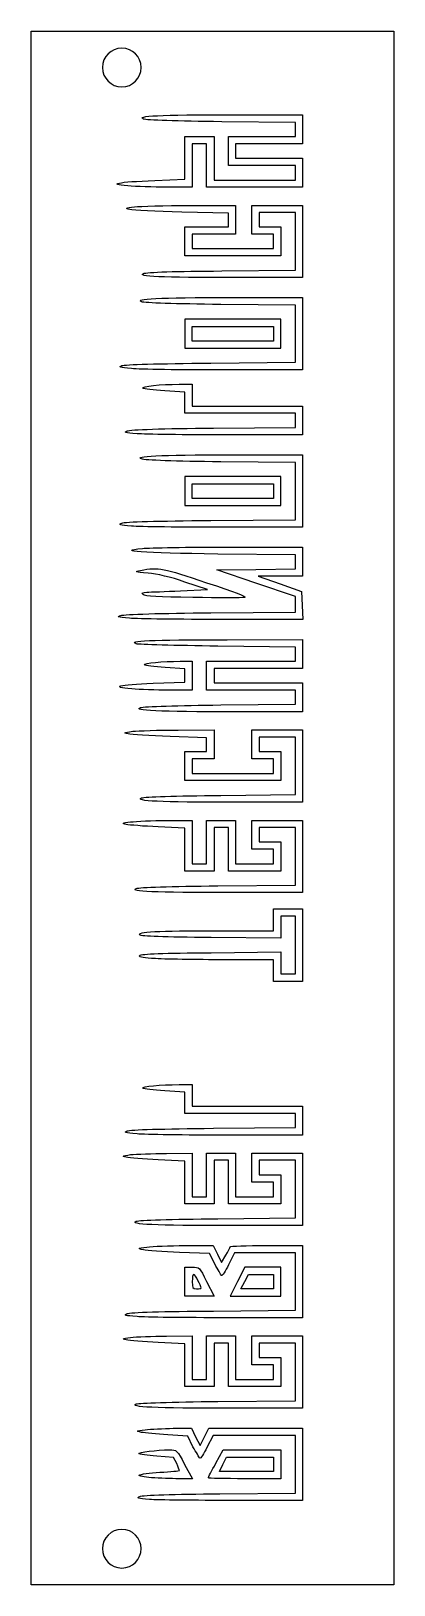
# Model space of a CAD drawing. Extents: x 15 to 130, y -143 to -15.
# Drawn here: x 99.9 to 129.9, y -143.4 to -14.9 of the extents above; entities that cross this region are included whole.
import ezdxf

# ---------------------------------------------------------------- set-up
doc = ezdxf.new("R2010")
doc.units = 0
doc.layers.add('LAYER_1', color=7, linetype='CONTINUOUS')

# ---------------------------------------------------------------- blocks, each defined once
blk = doc.blocks.new('BLOCK_5')
at = {"layer": 'LAYER_1', "color": 7}
blk.add_lwpolyline([(99.93, -14.86), (129.94, -14.86), (129.94, -143.37), (99.93, -143.37), (99.93, -14.86)], dxfattribs=at)
at = {"layer": 'LAYER_1', "color": 250}
for points in [[(116.63, -41.09), (120.59, -41.09), (120.59, -38.7), (112.65, -38.7), (112.65, -41.09), (116.63, -41.09), (116.63, -41.09)], [(116.63, -39.29), (119.99, -39.29), (119.99, -40.5), (113.26, -40.5), (113.26, -39.29), (116.63, -39.29), (116.63, -39.29)], [(116.63, -54.11), (120.59, -54.11), (120.59, -51.71), (112.65, -51.71), (112.65, -54.11), (116.63, -54.11), (116.63, -54.11)], [(116.63, -52.31), (119.99, -52.31), (119.99, -53.51), (113.26, -53.51), (113.26, -52.31), (116.63, -52.31), (116.63, -52.31)], [(118.49, -119.49), (120.59, -119.49), (120.59, -117.08), (117.6, -117.08), (116.99, -118.28), (116.39, -119.49), (118.49, -119.49), (118.49, -119.49)], [(118.93, -117.69), (119.99, -117.69), (119.99, -118.88), (117.28, -118.88), (117.6, -118.28), (117.9, -117.69), (118.93, -117.69), (118.93, -117.69)], [(118.04, -132.8), (119.99, -132.8), (119.99, -133.99), (115.5, -133.99), (115.8, -133.4), (116.1, -132.8), (118.04, -132.8), (118.04, -132.8)]]:
    blk.add_lwpolyline(points, dxfattribs=at)
at = {"layer": 'LAYER_1', "color": 7}
for points in [[(109.03, -17.87), (109.03, -18.76), (108.31, -19.48), (107.44, -19.48), (106.55, -19.48), (105.83, -18.76), (105.83, -17.87), (105.83, -16.98), (106.55, -16.28), (107.44, -16.28), (108.31, -16.28), (109.03, -16.98), (109.03, -17.87), (109.03, -17.87), (109.03, -17.87), (109.03, -17.87)], [(109.03, -140.36), (109.03, -141.25), (108.31, -141.97), (107.44, -141.97), (106.55, -141.97), (105.83, -141.25), (105.83, -140.36), (105.83, -139.49), (106.55, -138.77), (107.44, -138.77), (108.31, -138.77), (109.03, -139.49), (109.03, -140.36), (109.03, -140.36), (109.03, -140.36), (109.03, -140.36)]]:
    blk.add_open_spline(points, degree=3, knots=[0, 0, 0, 0, 1, 1, 1, 2, 2, 2, 3, 3, 3, 4, 4, 4, 5, 5, 5, 5], dxfattribs=at)
at = {"layer": 'LAYER_1', "color": 250}
for points, knots in [([(107.93, -27.67), (108.58, -27.73), (110.04, -27.77), (111.19, -27.77), (111.19, -27.77), (113.26, -27.77), (113.26, -27.77), (113.26, -27.77), (113.26, -24.18), (113.26, -24.18), (113.26, -24.18), (114.45, -24.18), (114.45, -24.18), (114.45, -24.18), (114.45, -27.77), (114.45, -27.77), (114.45, -27.77), (122.38, -27.77), (122.38, -27.77), (122.38, -27.77), (122.38, -25.38), (122.38, -25.38), (122.38, -25.38), (116.84, -25.38), (116.84, -25.38), (116.84, -25.38), (116.84, -24.18), (116.84, -24.18), (116.84, -24.18), (122.38, -24.18), (122.38, -24.18), (122.38, -24.18), (122.38, -21.78), (122.38, -21.78), (122.38, -21.78), (116.67, -21.78), (116.67, -21.78), (110.47, -21.78), (108.6, -21.87), (109.22, -22.14), (109.45, -22.23), (112.01, -22.31), (115.7, -22.36), (115.7, -22.36), (121.79, -22.42), (121.79, -22.42), (121.79, -22.42), (121.79, -23.58), (121.79, -23.58), (121.79, -23.58), (116.25, -23.58), (116.25, -23.58), (116.25, -23.58), (116.25, -25.98), (116.25, -25.98), (116.25, -25.98), (121.79, -25.98), (121.79, -25.98), (121.79, -25.98), (121.79, -27.18), (121.79, -27.18), (121.79, -27.18), (115.06, -27.18), (115.06, -27.18), (115.06, -27.18), (115.06, -23.58), (115.06, -23.58), (115.06, -23.58), (112.65, -23.58), (112.65, -23.58), (112.65, -23.58), (112.65, -27.12), (112.65, -27.12), (112.65, -27.12), (110.15, -27.22), (110.15, -27.22), (107.1, -27.33), (106.15, -27.52), (107.93, -27.67), (107.93, -27.67), (107.93, -27.67), (107.93, -27.67)], [0, 0, 0, 0, 1, 1, 1, 2, 2, 2, 3, 3, 3, 4, 4, 4, 5, 5, 5, 6, 6, 6, 7, 7, 7, 8, 8, 8, 9, 9, 9, 10, 10, 10, 11, 11, 11, 12, 12, 12, 13, 13, 13, 14, 14, 14, 15, 15, 15, 16, 16, 16, 17, 17, 17, 18, 18, 18, 19, 19, 19, 20, 20, 20, 21, 21, 21, 22, 22, 22, 23, 23, 23, 24, 24, 24, 25, 25, 25, 26, 26, 26, 27, 27, 27, 27]), ([(108.1, -29.62), (108.35, -29.68), (110.28, -29.76), (112.39, -29.83), (112.39, -29.83), (116.25, -29.91), (116.25, -29.91), (116.25, -29.91), (116.25, -31.06), (116.25, -31.06), (116.25, -31.06), (112.65, -31.06), (112.65, -31.06), (112.65, -31.06), (112.65, -33.45), (112.65, -33.45), (112.65, -33.45), (120.59, -33.45), (120.59, -33.45), (120.59, -33.45), (120.59, -31.06), (120.59, -31.06), (120.59, -31.06), (118.79, -31.06), (118.79, -31.06), (118.79, -31.06), (118.79, -29.87), (118.79, -29.87), (118.79, -29.87), (121.79, -29.87), (121.79, -29.87), (121.79, -29.87), (121.79, -34.63), (121.79, -34.63), (121.79, -34.63), (115.7, -34.7), (115.7, -34.7), (111.97, -34.72), (109.45, -34.8), (109.22, -34.91), (108.63, -35.16), (110.66, -35.25), (116.8, -35.25), (116.8, -35.25), (122.38, -35.25), (122.38, -35.25), (122.38, -35.25), (122.38, -29.28), (122.38, -29.28), (122.38, -29.28), (118.19, -29.28), (118.19, -29.28), (118.19, -29.28), (118.19, -31.67), (118.19, -31.67), (118.19, -31.67), (119.99, -31.67), (119.99, -31.67), (119.99, -31.67), (119.99, -32.85), (119.99, -32.85), (119.99, -32.85), (113.26, -32.85), (113.26, -32.85), (113.26, -32.85), (113.26, -31.67), (113.26, -31.67), (113.26, -31.67), (116.84, -31.67), (116.84, -31.67), (116.84, -31.67), (116.84, -29.28), (116.84, -29.28), (116.84, -29.28), (113.07, -29.28), (113.07, -29.28), (111, -29.3), (108.92, -29.34), (108.48, -29.4), (107.72, -29.49), (107.69, -29.51), (108.1, -29.62), (108.1, -29.62), (108.1, -29.62), (108.1, -29.62)], [0, 0, 0, 0, 1, 1, 1, 2, 2, 2, 3, 3, 3, 4, 4, 4, 5, 5, 5, 6, 6, 6, 7, 7, 7, 8, 8, 8, 9, 9, 9, 10, 10, 10, 11, 11, 11, 12, 12, 12, 13, 13, 13, 14, 14, 14, 15, 15, 15, 16, 16, 16, 17, 17, 17, 18, 18, 18, 19, 19, 19, 20, 20, 20, 21, 21, 21, 22, 22, 22, 23, 23, 23, 24, 24, 24, 25, 25, 25, 26, 26, 26, 27, 27, 27, 28, 28, 28, 28]), ([(108.24, -42.78), (108.88, -42.85), (112.33, -42.89), (115.91, -42.89), (115.91, -42.89), (122.38, -42.89), (122.38, -42.89), (122.38, -42.89), (122.38, -36.9), (122.38, -36.9), (122.38, -36.9), (116.58, -36.9), (116.58, -36.9), (110.32, -36.9), (108.46, -36.98), (109.07, -37.26), (109.3, -37.34), (111.89, -37.43), (115.61, -37.47), (115.61, -37.47), (121.79, -37.53), (121.79, -37.53), (121.79, -37.53), (121.79, -42.25), (121.79, -42.25), (121.79, -42.25), (114.79, -42.32), (114.79, -42.32), (110.45, -42.36), (107.65, -42.44), (107.44, -42.53), (107.12, -42.65), (107.25, -42.7), (108.24, -42.78), (108.24, -42.78), (108.24, -42.78), (108.24, -42.78), (108.24, -42.78), (108.24, -42.78), (108.24, -42.78)], [0, 0, 0, 0, 1, 1, 1, 2, 2, 2, 3, 3, 3, 4, 4, 4, 5, 5, 5, 6, 6, 6, 7, 7, 7, 8, 8, 8, 9, 9, 9, 10, 10, 10, 11, 11, 11, 12, 12, 12, 13, 13, 13, 13]), ([(108.69, -48.16), (109.32, -48.22), (112.67, -48.26), (116.12, -48.26), (116.12, -48.26), (122.38, -48.26), (122.38, -48.26), (122.38, -48.26), (122.38, -45.87), (122.38, -45.87), (122.38, -45.87), (113.26, -45.87), (113.26, -45.87), (113.26, -45.87), (113.26, -44.07), (113.26, -44.07), (113.26, -44.07), (112.18, -44.07), (112.18, -44.07), (110.66, -44.07), (109.03, -44.24), (109.18, -44.39), (109.24, -44.45), (110.04, -44.56), (110.98, -44.62), (110.98, -44.62), (112.65, -44.73), (112.65, -44.73), (112.65, -44.73), (112.65, -46.46), (112.65, -46.46), (112.65, -46.46), (121.79, -46.46), (121.79, -46.46), (121.79, -46.46), (121.79, -47.65), (121.79, -47.65), (121.79, -47.65), (115.02, -47.69), (115.02, -47.69), (110.85, -47.73), (108.1, -47.82), (107.88, -47.93), (107.57, -48.05), (107.69, -48.09), (108.69, -48.16), (108.69, -48.16), (108.69, -48.16), (108.69, -48.16), (108.69, -48.16), (108.69, -48.16), (108.69, -48.16)], [0, 0, 0, 0, 1, 1, 1, 2, 2, 2, 3, 3, 3, 4, 4, 4, 5, 5, 5, 6, 6, 6, 7, 7, 7, 8, 8, 8, 9, 9, 9, 10, 10, 10, 11, 11, 11, 12, 12, 12, 13, 13, 13, 14, 14, 14, 15, 15, 15, 16, 16, 16, 17, 17, 17, 17]), ([(108.24, -55.8), (108.88, -55.86), (112.33, -55.9), (115.91, -55.9), (115.91, -55.9), (122.38, -55.9), (122.38, -55.9), (122.38, -55.9), (122.38, -49.91), (122.38, -49.91), (122.38, -49.91), (116.58, -49.91), (116.58, -49.91), (110.32, -49.91), (108.46, -50), (109.07, -50.25), (109.3, -50.36), (111.89, -50.44), (115.61, -50.49), (115.61, -50.49), (121.79, -50.53), (121.79, -50.53), (121.79, -50.53), (121.79, -55.27), (121.79, -55.27), (121.79, -55.27), (114.79, -55.33), (114.79, -55.33), (110.45, -55.38), (107.65, -55.44), (107.44, -55.55), (107.12, -55.67), (107.25, -55.71), (108.24, -55.8), (108.24, -55.8), (108.24, -55.8), (108.24, -55.8), (108.24, -55.8), (108.24, -55.8), (108.24, -55.8)], [0, 0, 0, 0, 1, 1, 1, 2, 2, 2, 3, 3, 3, 4, 4, 4, 5, 5, 5, 6, 6, 6, 7, 7, 7, 8, 8, 8, 9, 9, 9, 10, 10, 10, 11, 11, 11, 12, 12, 12, 13, 13, 13, 13]), ([(108.08, -63.42), (108.73, -63.48), (112.22, -63.52), (115.82, -63.52), (115.82, -63.52), (122.41, -63.52), (122.41, -63.52), (122.41, -63.52), (122.34, -62.36), (122.34, -62.36), (122.34, -62.36), (122.3, -61.22), (122.3, -61.22), (122.3, -61.22), (120.52, -60.58), (120.52, -60.58), (120.52, -60.58), (118.72, -59.95), (118.72, -59.95), (118.72, -59.95), (120.54, -59.95), (120.54, -59.95), (120.54, -59.95), (122.38, -59.93), (122.38, -59.93), (122.38, -59.93), (122.38, -57.53), (122.38, -57.53), (122.38, -57.53), (116.29, -57.53), (116.29, -57.53), (112.92, -57.53), (109.73, -57.6), (109.13, -57.64), (106.81, -57.87), (109.13, -58.04), (115.38, -58.11), (115.38, -58.11), (121.79, -58.17), (121.79, -58.17), (121.79, -58.17), (121.79, -59.33), (121.79, -59.33), (121.79, -59.33), (118.53, -59.38), (118.53, -59.38), (118.53, -59.38), (115.29, -59.42), (115.29, -59.42), (115.29, -59.42), (118.53, -60.52), (118.53, -60.52), (118.53, -60.52), (121.79, -61.62), (121.79, -61.62), (121.79, -61.62), (121.79, -62.91), (121.79, -62.91), (121.79, -62.91), (114.79, -62.97), (114.79, -62.97), (110.76, -63), (107.61, -63.1), (107.36, -63.19), (106.95, -63.31), (107.04, -63.33), (108.08, -63.42), (108.08, -63.42), (108.08, -63.42), (108.08, -63.42), (108.08, -63.42), (108.08, -63.42), (108.08, -63.42)], [0, 0, 0, 0, 1, 1, 1, 2, 2, 2, 3, 3, 3, 4, 4, 4, 5, 5, 5, 6, 6, 6, 7, 7, 7, 8, 8, 8, 9, 9, 9, 10, 10, 10, 11, 11, 11, 12, 12, 12, 13, 13, 13, 14, 14, 14, 15, 15, 15, 16, 16, 16, 17, 17, 17, 18, 18, 18, 19, 19, 19, 20, 20, 20, 21, 21, 21, 22, 22, 22, 23, 23, 23, 24, 24, 24, 24]), ([(109.6, -59.69), (110.36, -59.76), (111.46, -60.01), (112.65, -60.43), (112.65, -60.43), (114.53, -61.05), (114.53, -61.05), (114.53, -61.05), (112.29, -61.15), (112.29, -61.15), (111.06, -61.2), (109.81, -61.26), (109.51, -61.26), (109.11, -61.28), (109.05, -61.32), (109.2, -61.47), (109.3, -61.6), (110.51, -61.66), (113.3, -61.7), (115.46, -61.75), (117.39, -61.75), (117.6, -61.7), (117.83, -61.66), (116.75, -61.24), (114.45, -60.48), (110.83, -59.25), (110.51, -59.19), (108.99, -59.46), (108.44, -59.57), (108.5, -59.59), (109.6, -59.69), (109.6, -59.69), (109.6, -59.69), (109.6, -59.69), (109.6, -59.69), (109.6, -59.69), (109.6, -59.69)], [0, 0, 0, 0, 1, 1, 1, 2, 2, 2, 3, 3, 3, 4, 4, 4, 5, 5, 5, 6, 6, 6, 7, 7, 7, 8, 8, 8, 9, 9, 9, 10, 10, 10, 11, 11, 11, 12, 12, 12, 12]), ([(108.63, -65.54), (108.82, -65.6), (111.86, -65.68), (115.38, -65.73), (115.38, -65.73), (121.79, -65.81), (121.79, -65.81), (121.79, -65.81), (121.79, -66.98), (121.79, -66.98), (121.79, -66.98), (114.45, -66.98), (114.45, -66.98), (114.45, -66.98), (114.45, -69.37), (114.45, -69.37), (114.45, -69.37), (121.79, -69.37), (121.79, -69.37), (121.79, -69.37), (121.79, -70.53), (121.79, -70.53), (121.79, -70.53), (115.61, -70.59), (115.61, -70.59), (112.18, -70.64), (109.24, -70.72), (108.99, -70.81), (108.24, -71.06), (110.49, -71.15), (116.73, -71.17), (116.73, -71.17), (122.38, -71.17), (122.38, -71.17), (122.38, -71.17), (122.38, -68.75), (122.38, -68.75), (122.38, -68.75), (115.06, -68.75), (115.06, -68.75), (115.06, -68.75), (115.06, -67.57), (115.06, -67.57), (115.06, -67.57), (122.38, -67.57), (122.38, -67.57), (122.38, -67.57), (122.38, -65.18), (122.38, -65.18), (122.38, -65.18), (116.14, -65.2), (116.14, -65.2), (109.73, -65.2), (107.91, -65.28), (108.63, -65.54), (108.63, -65.54), (108.63, -65.54), (108.63, -65.54), (108.63, -65.54), (108.63, -65.54), (108.63, -65.54)], [0, 0, 0, 0, 1, 1, 1, 2, 2, 2, 3, 3, 3, 4, 4, 4, 5, 5, 5, 6, 6, 6, 7, 7, 7, 8, 8, 8, 9, 9, 9, 10, 10, 10, 11, 11, 11, 12, 12, 12, 13, 13, 13, 14, 14, 14, 15, 15, 15, 16, 16, 16, 17, 17, 17, 18, 18, 18, 19, 19, 19, 20, 20, 20, 20]), ([(108.27, -69.26), (108.9, -69.32), (110.28, -69.37), (111.34, -69.37), (111.34, -69.37), (113.26, -69.37), (113.26, -69.37), (113.26, -69.37), (113.26, -66.98), (113.26, -66.98), (113.26, -66.98), (112.25, -66.98), (112.25, -66.98), (110.83, -66.98), (109.22, -67.14), (109.3, -67.27), (109.35, -67.33), (110.11, -67.44), (111.02, -67.5), (111.02, -67.5), (112.65, -67.61), (112.65, -67.61), (112.65, -67.61), (112.65, -68.71), (112.65, -68.71), (112.65, -68.71), (110.02, -68.8), (110.02, -68.8), (107.17, -68.9), (106.36, -69.11), (108.27, -69.26), (108.27, -69.26), (108.27, -69.26), (108.27, -69.26)], [0, 0, 0, 0, 1, 1, 1, 2, 2, 2, 3, 3, 3, 4, 4, 4, 5, 5, 5, 6, 6, 6, 7, 7, 7, 8, 8, 8, 9, 9, 9, 10, 10, 10, 11, 11, 11, 11]), ([(107.95, -72.99), (108.2, -73.05), (109.75, -73.16), (111.42, -73.2), (111.42, -73.2), (114.45, -73.3), (114.45, -73.3), (114.45, -73.3), (114.45, -74.45), (114.45, -74.45), (114.45, -74.45), (112.65, -74.45), (112.65, -74.45), (112.65, -74.45), (112.65, -76.84), (112.65, -76.84), (112.65, -76.84), (120.59, -76.84), (120.59, -76.84), (120.59, -76.84), (120.59, -74.45), (120.59, -74.45), (120.59, -74.45), (118.79, -74.45), (118.79, -74.45), (118.79, -74.45), (118.79, -73.26), (118.79, -73.26), (118.79, -73.26), (121.79, -73.26), (121.79, -73.26), (121.79, -73.26), (121.79, -78), (121.79, -78), (121.79, -78), (115.61, -78.07), (115.61, -78.07), (111.89, -78.11), (109.3, -78.19), (109.07, -78.28), (108.48, -78.55), (110.53, -78.64), (116.71, -78.64), (116.71, -78.64), (122.38, -78.64), (122.38, -78.64), (122.38, -78.64), (122.38, -72.65), (122.38, -72.65), (122.38, -72.65), (118.19, -72.65), (118.19, -72.65), (118.19, -72.65), (118.19, -75.04), (118.19, -75.04), (118.19, -75.04), (119.99, -75.04), (119.99, -75.04), (119.99, -75.04), (119.99, -76.25), (119.99, -76.25), (119.99, -76.25), (113.26, -76.25), (113.26, -76.25), (113.26, -76.25), (113.26, -75.04), (113.26, -75.04), (113.26, -75.04), (115.06, -75.04), (115.06, -75.04), (115.06, -75.04), (115.06, -72.65), (115.06, -72.65), (115.06, -72.65), (112.1, -72.67), (112.1, -72.67), (110.47, -72.67), (108.77, -72.73), (108.33, -72.77), (107.57, -72.88), (107.55, -72.9), (107.95, -72.99), (107.95, -72.99), (107.95, -72.99), (107.95, -72.99), (107.95, -72.99), (107.95, -72.99), (107.95, -72.99)], [0, 0, 0, 0, 1, 1, 1, 2, 2, 2, 3, 3, 3, 4, 4, 4, 5, 5, 5, 6, 6, 6, 7, 7, 7, 8, 8, 8, 9, 9, 9, 10, 10, 10, 11, 11, 11, 12, 12, 12, 13, 13, 13, 14, 14, 14, 15, 15, 15, 16, 16, 16, 17, 17, 17, 18, 18, 18, 19, 19, 19, 20, 20, 20, 21, 21, 21, 22, 22, 22, 23, 23, 23, 24, 24, 24, 25, 25, 25, 26, 26, 26, 27, 27, 27, 28, 28, 28, 29, 29, 29, 29]), ([(107.8, -80.48), (108.03, -80.52), (109.24, -80.63), (110.45, -80.67), (110.45, -80.67), (112.65, -80.78), (112.65, -80.78), (112.65, -80.78), (112.65, -84.33), (112.65, -84.33), (112.65, -84.33), (115.06, -84.33), (115.06, -84.33), (115.06, -84.33), (115.06, -80.73), (115.06, -80.73), (115.06, -80.73), (116.25, -80.73), (116.25, -80.73), (116.25, -80.73), (116.25, -84.33), (116.25, -84.33), (116.25, -84.33), (120.59, -84.33), (120.59, -84.33), (120.59, -84.33), (120.59, -81.92), (120.59, -81.92), (120.59, -81.92), (118.79, -81.92), (118.79, -81.92), (118.79, -81.92), (118.79, -80.73), (118.79, -80.73), (118.79, -80.73), (121.79, -80.73), (121.79, -80.73), (121.79, -80.73), (121.79, -85.5), (121.79, -85.5), (121.79, -85.5), (115.38, -85.56), (115.38, -85.56), (111.5, -85.58), (108.86, -85.67), (108.63, -85.77), (108.01, -86.03), (110.09, -86.11), (116.5, -86.11), (116.5, -86.11), (122.38, -86.11), (122.38, -86.11), (122.38, -86.11), (122.38, -80.14), (122.38, -80.14), (122.38, -80.14), (118.19, -80.14), (118.19, -80.14), (118.19, -80.14), (118.19, -82.53), (118.19, -82.53), (118.19, -82.53), (119.99, -82.53), (119.99, -82.53), (119.99, -82.53), (119.99, -83.72), (119.99, -83.72), (119.99, -83.72), (116.84, -83.72), (116.84, -83.72), (116.84, -83.72), (116.84, -80.14), (116.84, -80.14), (116.84, -80.14), (114.45, -80.14), (114.45, -80.14), (114.45, -80.14), (114.45, -83.72), (114.45, -83.72), (114.45, -83.72), (113.26, -83.72), (113.26, -83.72), (113.26, -83.72), (113.26, -80.14), (113.26, -80.14), (113.26, -80.14), (111.12, -80.14), (111.12, -80.14), (109.96, -80.16), (108.63, -80.2), (108.16, -80.27), (107.44, -80.35), (107.4, -80.37), (107.8, -80.48), (107.8, -80.48), (107.8, -80.48), (107.8, -80.48), (107.8, -80.48), (107.8, -80.48), (107.8, -80.48)], [0, 0, 0, 0, 1, 1, 1, 2, 2, 2, 3, 3, 3, 4, 4, 4, 5, 5, 5, 6, 6, 6, 7, 7, 7, 8, 8, 8, 9, 9, 9, 10, 10, 10, 11, 11, 11, 12, 12, 12, 13, 13, 13, 14, 14, 14, 15, 15, 15, 16, 16, 16, 17, 17, 17, 18, 18, 18, 19, 19, 19, 20, 20, 20, 21, 21, 21, 22, 22, 22, 23, 23, 23, 24, 24, 24, 25, 25, 25, 26, 26, 26, 27, 27, 27, 28, 28, 28, 29, 29, 29, 30, 30, 30, 31, 31, 31, 32, 32, 32, 33, 33, 33, 33]), ([(109.9, -91.55), (110.53, -91.61), (113.07, -91.66), (115.53, -91.66), (115.53, -91.66), (119.99, -91.66), (119.99, -91.66), (119.99, -91.66), (119.99, -93.45), (119.99, -93.45), (119.99, -93.45), (122.38, -93.45), (122.38, -93.45), (122.38, -93.45), (122.38, -87.46), (122.38, -87.46), (122.38, -87.46), (119.99, -87.46), (119.99, -87.46), (119.99, -87.46), (119.99, -89.26), (119.99, -89.26), (119.99, -89.26), (115.38, -89.26), (115.38, -89.26), (110.32, -89.26), (108.65, -89.35), (108.92, -89.62), (109.03, -89.73), (110.91, -89.79), (114.83, -89.83), (114.83, -89.83), (120.59, -89.88), (120.59, -89.88), (120.59, -89.88), (120.59, -88.06), (120.59, -88.06), (120.59, -88.06), (121.79, -88.06), (121.79, -88.06), (121.79, -88.06), (121.79, -92.84), (121.79, -92.84), (121.79, -92.84), (120.59, -92.84), (120.59, -92.84), (120.59, -92.84), (120.59, -91.02), (120.59, -91.02), (120.59, -91.02), (114.83, -91.08), (114.83, -91.08), (110.91, -91.1), (109.03, -91.19), (108.92, -91.3), (108.8, -91.42), (109.07, -91.49), (109.9, -91.55), (109.9, -91.55), (109.9, -91.55), (109.9, -91.55), (109.9, -91.55), (109.9, -91.55), (109.9, -91.55)], [0, 0, 0, 0, 1, 1, 1, 2, 2, 2, 3, 3, 3, 4, 4, 4, 5, 5, 5, 6, 6, 6, 7, 7, 7, 8, 8, 8, 9, 9, 9, 10, 10, 10, 11, 11, 11, 12, 12, 12, 13, 13, 13, 14, 14, 14, 15, 15, 15, 16, 16, 16, 17, 17, 17, 18, 18, 18, 19, 19, 19, 20, 20, 20, 21, 21, 21, 21]), ([(108.69, -106.07), (109.32, -106.11), (112.67, -106.18), (116.12, -106.18), (116.12, -106.18), (122.38, -106.18), (122.38, -106.18), (122.38, -106.18), (122.38, -103.76), (122.38, -103.76), (122.38, -103.76), (113.26, -103.76), (113.26, -103.76), (113.26, -103.76), (113.26, -101.99), (113.26, -101.99), (113.26, -101.99), (112.18, -101.99), (112.18, -101.99), (110.66, -101.99), (109.03, -102.15), (109.18, -102.28), (109.24, -102.34), (110.04, -102.45), (110.98, -102.51), (110.98, -102.51), (112.65, -102.62), (112.65, -102.62), (112.65, -102.62), (112.65, -104.38), (112.65, -104.38), (112.65, -104.38), (121.79, -104.38), (121.79, -104.38), (121.79, -104.38), (121.79, -105.54), (121.79, -105.54), (121.79, -105.54), (115.02, -105.6), (115.02, -105.6), (110.85, -105.65), (108.1, -105.71), (107.88, -105.82), (107.57, -105.94), (107.69, -105.99), (108.69, -106.07), (108.69, -106.07), (108.69, -106.07), (108.69, -106.07), (108.69, -106.07), (108.69, -106.07), (108.69, -106.07)], [0, 0, 0, 0, 1, 1, 1, 2, 2, 2, 3, 3, 3, 4, 4, 4, 5, 5, 5, 6, 6, 6, 7, 7, 7, 8, 8, 8, 9, 9, 9, 10, 10, 10, 11, 11, 11, 12, 12, 12, 13, 13, 13, 14, 14, 14, 15, 15, 15, 16, 16, 16, 17, 17, 17, 17]), ([(107.8, -108), (108.03, -108.06), (109.24, -108.14), (110.45, -108.21), (110.45, -108.21), (112.65, -108.31), (112.65, -108.31), (112.65, -108.31), (112.65, -111.85), (112.65, -111.85), (112.65, -111.85), (115.06, -111.85), (115.06, -111.85), (115.06, -111.85), (115.06, -108.25), (115.06, -108.25), (115.06, -108.25), (116.25, -108.25), (116.25, -108.25), (116.25, -108.25), (116.25, -111.85), (116.25, -111.85), (116.25, -111.85), (120.59, -111.85), (120.59, -111.85), (120.59, -111.85), (120.59, -109.46), (120.59, -109.46), (120.59, -109.46), (118.79, -109.46), (118.79, -109.46), (118.79, -109.46), (118.79, -108.25), (118.79, -108.25), (118.79, -108.25), (121.79, -108.25), (121.79, -108.25), (121.79, -108.25), (121.79, -113.01), (121.79, -113.01), (121.79, -113.01), (115.38, -113.08), (115.38, -113.08), (111.5, -113.12), (108.86, -113.2), (108.63, -113.29), (108.01, -113.56), (110.09, -113.65), (116.5, -113.65), (116.5, -113.65), (122.38, -113.65), (122.38, -113.65), (122.38, -113.65), (122.38, -107.66), (122.38, -107.66), (122.38, -107.66), (118.19, -107.66), (118.19, -107.66), (118.19, -107.66), (118.19, -110.05), (118.19, -110.05), (118.19, -110.05), (119.99, -110.05), (119.99, -110.05), (119.99, -110.05), (119.99, -111.26), (119.99, -111.26), (119.99, -111.26), (116.84, -111.26), (116.84, -111.26), (116.84, -111.26), (116.84, -107.66), (116.84, -107.66), (116.84, -107.66), (114.45, -107.66), (114.45, -107.66), (114.45, -107.66), (114.45, -111.26), (114.45, -111.26), (114.45, -111.26), (113.26, -111.26), (113.26, -111.26), (113.26, -111.26), (113.26, -107.66), (113.26, -107.66), (113.26, -107.66), (111.12, -107.68), (111.12, -107.68), (109.96, -107.68), (108.63, -107.74), (108.16, -107.78), (107.44, -107.89), (107.4, -107.91), (107.8, -108), (107.8, -108), (107.8, -108), (107.8, -108), (107.8, -108), (107.8, -108), (107.8, -108)], [0, 0, 0, 0, 1, 1, 1, 2, 2, 2, 3, 3, 3, 4, 4, 4, 5, 5, 5, 6, 6, 6, 7, 7, 7, 8, 8, 8, 9, 9, 9, 10, 10, 10, 11, 11, 11, 12, 12, 12, 13, 13, 13, 14, 14, 14, 15, 15, 15, 16, 16, 16, 17, 17, 17, 18, 18, 18, 19, 19, 19, 20, 20, 20, 21, 21, 21, 22, 22, 22, 23, 23, 23, 24, 24, 24, 25, 25, 25, 26, 26, 26, 27, 27, 27, 28, 28, 28, 29, 29, 29, 30, 30, 30, 31, 31, 31, 32, 32, 32, 33, 33, 33, 33]), ([(108.69, -121.18), (109.32, -121.23), (112.67, -121.27), (116.12, -121.27), (116.12, -121.27), (122.38, -121.27), (122.38, -121.27), (122.38, -121.27), (122.38, -115.3), (122.38, -115.3), (122.38, -115.3), (119.4, -115.3), (119.4, -115.3), (117.75, -115.3), (116.39, -115.34), (116.39, -115.4), (116.39, -115.47), (116.22, -115.79), (116.03, -116.1), (116.03, -116.1), (115.67, -116.7), (115.67, -116.7), (115.67, -116.7), (115.34, -116), (115.34, -116), (115.34, -116), (115, -115.3), (115, -115.3), (115, -115.3), (112.67, -115.3), (112.67, -115.3), (111.38, -115.32), (109.96, -115.36), (109.51, -115.43), (108.69, -115.53), (108.69, -115.53), (109.22, -115.66), (109.49, -115.72), (110.85, -115.83), (112.2, -115.87), (112.2, -115.87), (114.68, -115.96), (114.68, -115.96), (114.68, -115.96), (115.12, -116.82), (115.12, -116.82), (115.38, -117.29), (115.63, -117.71), (115.67, -117.78), (115.74, -117.82), (116.01, -117.42), (116.27, -116.89), (116.27, -116.89), (116.75, -115.89), (116.75, -115.89), (116.75, -115.89), (121.79, -115.89), (121.79, -115.89), (121.79, -115.89), (121.79, -120.65), (121.79, -120.65), (121.79, -120.65), (115.02, -120.72), (115.02, -120.72), (110.85, -120.74), (108.1, -120.82), (107.88, -120.93), (107.57, -121.06), (107.69, -121.1), (108.69, -121.18), (108.69, -121.18), (108.69, -121.18), (108.69, -121.18), (108.69, -121.18), (108.69, -121.18), (108.69, -121.18)], [0, 0, 0, 0, 1, 1, 1, 2, 2, 2, 3, 3, 3, 4, 4, 4, 5, 5, 5, 6, 6, 6, 7, 7, 7, 8, 8, 8, 9, 9, 9, 10, 10, 10, 11, 11, 11, 12, 12, 12, 13, 13, 13, 14, 14, 14, 15, 15, 15, 16, 16, 16, 17, 17, 17, 18, 18, 18, 19, 19, 19, 20, 20, 20, 21, 21, 21, 22, 22, 22, 23, 23, 23, 24, 24, 24, 25, 25, 25, 25]), ([(113.85, -119.49), (113.85, -119.49), (115.06, -119.49), (115.06, -119.49), (115.06, -119.49), (114.45, -118.28), (114.45, -118.28), (113.85, -117.1), (113.85, -117.08), (113.26, -117.08), (113.26, -117.08), (112.65, -117.08), (112.65, -117.08), (112.65, -117.08), (112.65, -119.49), (112.65, -119.49), (112.65, -119.49), (113.85, -119.49), (113.85, -119.49), (113.85, -119.49), (113.85, -119.49), (113.85, -119.49)], [0, 0, 0, 0, 1, 1, 1, 2, 2, 2, 3, 3, 3, 4, 4, 4, 5, 5, 5, 6, 6, 6, 7, 7, 7, 7]), ([(113.39, -117.69), (113.49, -117.69), (114, -118.62), (114, -118.81), (114, -118.85), (113.83, -118.88), (113.62, -118.88), (113.3, -118.88), (113.26, -118.81), (113.26, -118.28), (113.26, -117.94), (113.3, -117.69), (113.39, -117.69), (113.39, -117.69), (113.39, -117.69), (113.39, -117.69)], [0, 0, 0, 0, 1, 1, 1, 2, 2, 2, 3, 3, 3, 4, 4, 4, 5, 5, 5, 5]), ([(107.8, -123.11), (108.03, -123.17), (109.24, -123.26), (110.45, -123.32), (110.45, -123.32), (112.65, -123.43), (112.65, -123.43), (112.65, -123.43), (112.65, -126.96), (112.65, -126.96), (112.65, -126.96), (115.06, -126.96), (115.06, -126.96), (115.06, -126.96), (115.06, -123.36), (115.06, -123.36), (115.06, -123.36), (116.25, -123.36), (116.25, -123.36), (116.25, -123.36), (116.25, -126.96), (116.25, -126.96), (116.25, -126.96), (120.59, -126.96), (120.59, -126.96), (120.59, -126.96), (120.59, -124.57), (120.59, -124.57), (120.59, -124.57), (118.79, -124.57), (118.79, -124.57), (118.79, -124.57), (118.79, -123.36), (118.79, -123.36), (118.79, -123.36), (121.79, -123.36), (121.79, -123.36), (121.79, -123.36), (121.79, -128.13), (121.79, -128.13), (121.79, -128.13), (115.38, -128.19), (115.38, -128.19), (111.5, -128.23), (108.86, -128.32), (108.63, -128.4), (108.01, -128.66), (110.09, -128.76), (116.5, -128.76), (116.5, -128.76), (122.38, -128.76), (122.38, -128.76), (122.38, -128.76), (122.38, -122.77), (122.38, -122.77), (122.38, -122.77), (118.19, -122.77), (118.19, -122.77), (118.19, -122.77), (118.19, -125.16), (118.19, -125.16), (118.19, -125.16), (119.99, -125.16), (119.99, -125.16), (119.99, -125.16), (119.99, -126.37), (119.99, -126.37), (119.99, -126.37), (116.84, -126.37), (116.84, -126.37), (116.84, -126.37), (116.84, -122.77), (116.84, -122.77), (116.84, -122.77), (114.45, -122.77), (114.45, -122.77), (114.45, -122.77), (114.45, -126.37), (114.45, -126.37), (114.45, -126.37), (113.26, -126.37), (113.26, -126.37), (113.26, -126.37), (113.26, -122.77), (113.26, -122.77), (113.26, -122.77), (111.12, -122.79), (111.12, -122.79), (109.96, -122.79), (108.63, -122.85), (108.16, -122.9), (107.44, -123), (107.4, -123.02), (107.8, -123.11), (107.8, -123.11), (107.8, -123.11), (107.8, -123.11)], [0, 0, 0, 0, 1, 1, 1, 2, 2, 2, 3, 3, 3, 4, 4, 4, 5, 5, 5, 6, 6, 6, 7, 7, 7, 8, 8, 8, 9, 9, 9, 10, 10, 10, 11, 11, 11, 12, 12, 12, 13, 13, 13, 14, 14, 14, 15, 15, 15, 16, 16, 16, 17, 17, 17, 18, 18, 18, 19, 19, 19, 20, 20, 20, 21, 21, 21, 22, 22, 22, 23, 23, 23, 24, 24, 24, 25, 25, 25, 26, 26, 26, 27, 27, 27, 28, 28, 28, 29, 29, 29, 30, 30, 30, 31, 31, 31, 32, 32, 32, 32]), ([(109.73, -136.3), (110.38, -136.34), (113.49, -136.38), (116.65, -136.38), (116.65, -136.38), (122.38, -136.38), (122.38, -136.38), (122.38, -136.38), (122.38, -130.41), (122.38, -130.41), (122.38, -130.41), (114.62, -130.41), (114.62, -130.41), (114.62, -130.41), (114.26, -131.11), (114.26, -131.11), (114.26, -131.11), (113.9, -131.83), (113.9, -131.83), (113.9, -131.83), (113.54, -131.11), (113.54, -131.11), (113.54, -131.11), (113.2, -130.41), (113.2, -130.41), (113.2, -130.41), (111.69, -130.41), (111.69, -130.41), (110.87, -130.43), (109.81, -130.48), (109.37, -130.54), (108.56, -130.64), (108.56, -130.64), (109.07, -130.75), (109.35, -130.81), (110.34, -130.9), (111.23, -130.96), (111.23, -130.96), (112.88, -131.07), (112.88, -131.07), (112.88, -131.07), (113.32, -131.94), (113.32, -131.94), (113.58, -132.4), (113.83, -132.82), (113.9, -132.89), (113.94, -132.93), (114.21, -132.53), (114.47, -132), (114.47, -132), (114.98, -131), (114.98, -131), (114.98, -131), (121.79, -131), (121.79, -131), (121.79, -131), (121.79, -135.77), (121.79, -135.77), (121.79, -135.77), (115.55, -135.83), (115.55, -135.83), (111.76, -135.85), (109.15, -135.94), (108.92, -136.04), (108.63, -136.17), (108.75, -136.21), (109.73, -136.3), (109.73, -136.3), (109.73, -136.3), (109.73, -136.3), (109.73, -136.3), (109.73, -136.3), (109.73, -136.3)], [0, 0, 0, 0, 1, 1, 1, 2, 2, 2, 3, 3, 3, 4, 4, 4, 5, 5, 5, 6, 6, 6, 7, 7, 7, 8, 8, 8, 9, 9, 9, 10, 10, 10, 11, 11, 11, 12, 12, 12, 13, 13, 13, 14, 14, 14, 15, 15, 15, 16, 16, 16, 17, 17, 17, 18, 18, 18, 19, 19, 19, 20, 20, 20, 21, 21, 21, 22, 22, 22, 23, 23, 23, 24, 24, 24, 24]), ([(109.9, -134.5), (110.53, -134.54), (111.55, -134.58), (112.16, -134.58), (112.16, -134.58), (113.28, -134.58), (113.28, -134.58), (113.28, -134.58), (112.63, -133.4), (112.63, -133.4), (111.99, -132.21), (111.99, -132.19), (111.38, -132.19), (110.34, -132.21), (108.77, -132.38), (108.84, -132.51), (108.88, -132.57), (109.54, -132.66), (110.32, -132.72), (110.32, -132.72), (111.72, -132.82), (111.72, -132.82), (111.72, -132.82), (111.97, -133.33), (111.97, -133.33), (112.1, -133.63), (112.2, -133.88), (112.2, -133.9), (112.2, -133.93), (111.48, -133.99), (110.59, -134.05), (109.73, -134.12), (108.94, -134.2), (108.88, -134.28), (108.82, -134.35), (109.28, -134.43), (109.9, -134.5), (109.9, -134.5), (109.9, -134.5), (109.9, -134.5), (109.9, -134.5), (109.9, -134.5), (109.9, -134.5)], [0, 0, 0, 0, 1, 1, 1, 2, 2, 2, 3, 3, 3, 4, 4, 4, 5, 5, 5, 6, 6, 6, 7, 7, 7, 8, 8, 8, 9, 9, 9, 10, 10, 10, 11, 11, 11, 12, 12, 12, 13, 13, 13, 14, 14, 14, 14]), ([(117.6, -134.58), (117.6, -134.58), (120.59, -134.58), (120.59, -134.58), (120.59, -134.58), (120.59, -132.19), (120.59, -132.19), (120.59, -132.19), (115.82, -132.19), (115.82, -132.19), (115.82, -132.19), (115.21, -133.31), (115.21, -133.31), (114.87, -133.93), (114.59, -134.45), (114.59, -134.52), (114.59, -134.56), (115.95, -134.58), (117.6, -134.58), (117.6, -134.58), (117.6, -134.58), (117.6, -134.58)], [0, 0, 0, 0, 1, 1, 1, 2, 2, 2, 3, 3, 3, 4, 4, 4, 5, 5, 5, 6, 6, 6, 7, 7, 7, 7])]:
    blk.add_open_spline(points, degree=3, knots=knots, dxfattribs=at)

msp = doc.modelspace()

# ---------------------------------------------------------------- block references
at = {"layer": 'LAYER_1'}
msp.add_blockref('BLOCK_5', (0, 0), dxfattribs=at)

doc.saveas('drawing.dxf')
